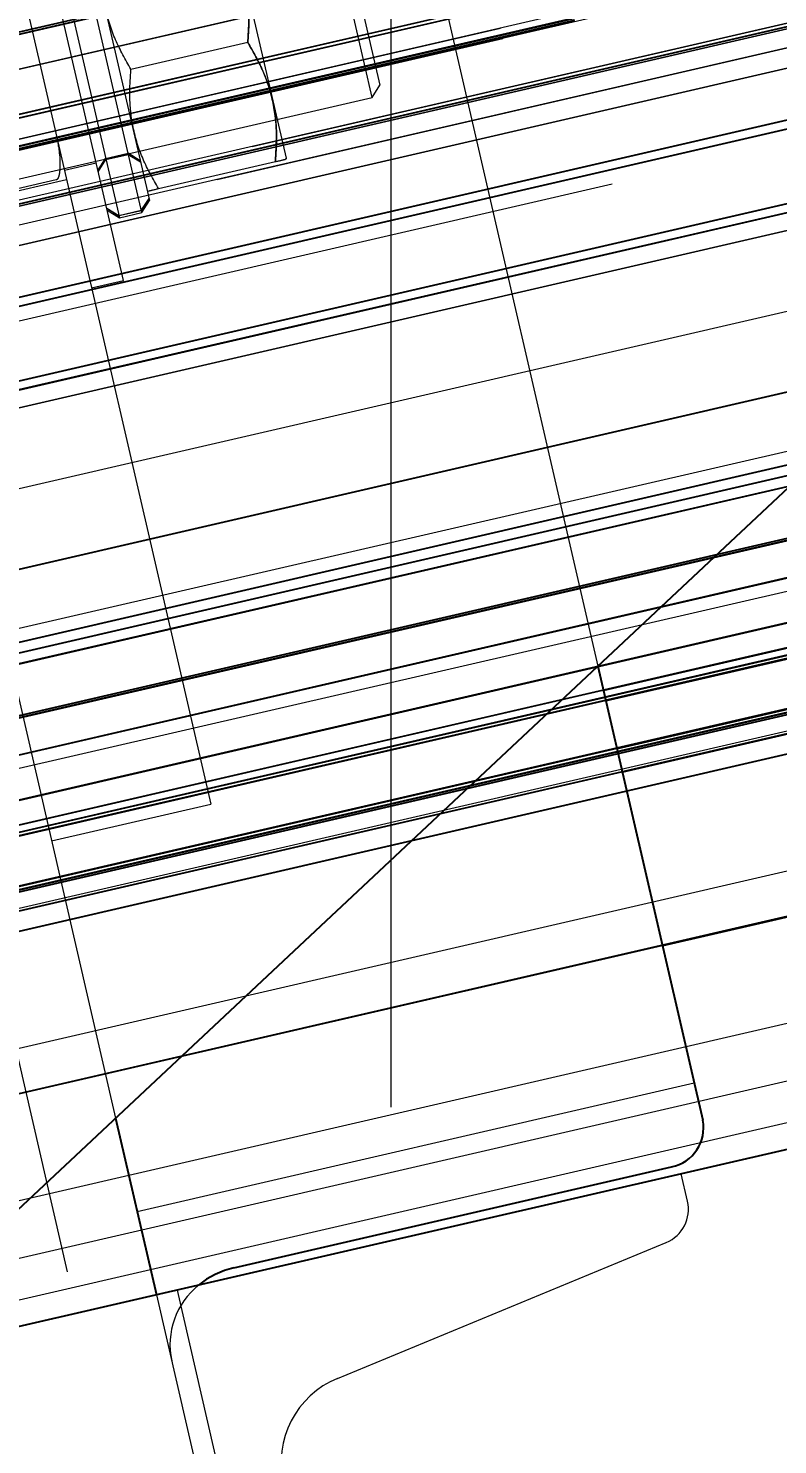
# Model space of a CAD drawing. Header units: millimetres. Extents: x 1293 to 41893, y 1011 to 26911.
# Drawn here: x 11330.7 to 11369.6, y 5259.4 to 5332.8 of the extents above; entities that cross this region are included whole.
import ezdxf

# ---------------------------------------------------------------- set-up
doc = ezdxf.new("R2010")
doc.units = ezdxf.units.MM
doc.header["$LTSCALE"] = 50
doc.linetypes.add('CENTER', pattern=[10.16, 6.35, -1.27, 1.27, -1.27])
doc.linetypes.add('HIDDEN', pattern=[1.905, 1.27, -0.635])
doc.layers.add('CAPA_1', color=7, linetype='Continuous')
doc.layers.add('STRUC', color=4, linetype='Continuous')
doc.styles.add('SLDTEXTSTYLE0', font='TXT', dxfattribs={"width": 0.75})
doc.dimstyles.new('SLDDIMSTYLE1', dxfattribs={"dimtxt": 100, "dimasz": 100, "dimexe": 0, "dimexo": 0.0625, "dimgap": 25, "dimtad": 2, "dimdec": 4, "dimlfac": 75, "dimzin": 12, "dimdsep": 46, "dimtxsty": 'SLDTEXTSTYLE0', "dimsah": 1, "dimcen": 0.09, "dimadec": 0, "dimazin": 3, "dimtfac": 1, "dimtdec": 0, "dimtofl": 0, "dimtmove": 0, "dimatfit": 3, "dimfxl": 1, "dimfrac": 2, "dimtolj": 1, "dimtzin": 12, "dimarcsym": 0})

# ---------------------------------------------------------------- blocks, each defined once
blk = doc.blocks.new('_D_3')
at = {"layer": 'CAPA_1', "transparency": 16777216}
blk.add_arc((9899.266, 4708.493), 5214.315, 0, 13, dxfattribs=at)
for points in [[(14979.938, 5881.459), (14986.476, 5780.493), (15016.521, 5787.127)], [(15113.581, 4708.493), (15128.006, 4808.636), (15097.238, 4808.341)]]:
    blk.add_solid(points, dxfattribs=at)
at = {"layer": 'CAPA_1', "transparency": 16777216, "insert": (15196.758, 5413.272), "char_height": 100, "attachment_point": 1, "rotation": 276.5, "style": 'SLDTEXTSTYLE0'}
blk.add_mtext('13°', dxfattribs=at)

msp = doc.modelspace()

# ---------------------------------------------------------------- linework, layer by layer
at = {"color": 7, "linetype": 'CENTER', "lineweight": 18}
msp.add_line((11349.534742, 9150.3526874), (11349.534742, 4104.1632693), dxfattribs=at)
at = {"color": 1, "linetype": 'HIDDEN', "lineweight": 18}
for p, q in [((12023.8970268, 5492.7385559), (11231.9290381, 5309.898339)), ((12023.9019944, 5492.7170389), (11231.9340057, 5309.8768219)), ((12023.9203405, 5492.6375732), (11231.9523518, 5309.7973563)), ((12023.9299551, 5492.5959276), (11231.9619665, 5309.7557107)), ((12024.3200944, 5490.9060487), (11232.3521058, 5308.0658318)), ((12024.325062, 5490.8845317), (11232.3570734, 5308.0443147)), ((12032.7319294, 5488.8778734), (11232.0831896, 5304.0335471)), ((12024.833013, 5488.6843541), (11232.8650244, 5305.8441372)), ((12024.8379806, 5488.6628371), (11232.869992, 5305.8226201)), ((12024.8710247, 5488.5197074), (11232.9030361, 5305.6794904)), ((12024.8806394, 5488.4780618), (11232.9126507, 5305.6378448)), ((12025.1148595, 5487.463543), (11233.1468708, 5304.623326)), ((12025.1985693, 5487.100956), (11233.2305806, 5304.2607391)), ((12025.2035369, 5487.079439), (11233.2355482, 5304.239222)), ((12025.2382307, 5486.9291638), (11233.270242, 5304.0889468)), ((12025.810123, 5484.4520259), (11233.8421343, 5301.611809)), ((12025.8512467, 5484.2738995), (11233.883258, 5301.4336826)), ((12025.8562143, 5484.2523825), (11233.8882257, 5301.4121655)), ((12025.8756103, 5484.168369), (11233.9076217, 5301.3281521)), ((12025.8805779, 5484.146852), (11233.9125893, 5301.306635)), ((12026.0919694, 5483.2312148), (11234.1239808, 5300.3909978)), ((12008.7223607, 5483.1916215), (11249.7530382, 5307.9697469)), ((12008.7319754, 5483.1499759), (11249.7626529, 5307.9281013)), ((12026.3230416, 5482.2303313), (11234.3550529, 5299.3901144)), ((12026.3280092, 5482.2088143), (11234.3600205, 5299.3685973)), ((12027.0114188, 5479.2486419), (11235.0434302, 5296.408425)), ((12027.0210335, 5479.2069963), (11235.0530448, 5296.3667794)), ((12027.8604579, 5475.5710498), (11235.8924692, 5292.7308328)), ((12027.9621031, 5475.1307761), (11235.9941144, 5292.2905591)), ((12027.9717177, 5475.0891305), (11236.0037291, 5292.2489135)), ((12028.1683281, 5474.2375174), (11236.2003394, 5291.3973004)), ((12010.6836634, 5474.6962862), (11251.7143409, 5299.4744116)), ((12029.0875821, 5470.2557909), (11237.1195934, 5287.4155739)), ((12030.000852, 5466.2999843), (11238.0328633, 5283.4597674)), ((12030.0104666, 5466.2583387), (11238.042478, 5283.4181218)), ((12030.6782263, 5463.3659541), (11238.7102376, 5280.5257371)), ((12030.8302167, 5462.7076111), (11238.862228, 5279.8673941)), ((12030.9515362, 5462.1821185), (11238.9835476, 5279.3419015)), ((12030.9611509, 5462.1404729), (11238.9931622, 5279.3002559)), ((12031.0757266, 5461.6441909), (11239.107738, 5278.8039739)), ((12031.0853413, 5461.6025453), (11239.1173526, 5278.7623283)), ((12031.664379, 5459.0944571), (11239.6963904, 5276.2542401)), ((12031.6739937, 5459.0528115), (11239.706005, 5276.2125945)), ((12031.6887427, 5458.9889266), (11239.720754, 5276.1487096)), ((12031.6983573, 5458.947281), (11239.7303686, 5276.107064)), ((12032.1118103, 5457.1564194), (11240.1438216, 5274.3162024)), ((12032.1214249, 5457.1147738), (11240.1534363, 5274.2745568)), ((12032.2688704, 5456.4761173), (11240.3008818, 5273.6359003)), ((12032.6247289, 5454.9347248), (11240.6567402, 5272.0945078)), ((12032.6343435, 5454.8930792), (11240.6663549, 5272.0528622)), ((12032.9065754, 5453.7139137), (11240.9385867, 5270.8736967)), ((12032.9902852, 5453.3513267), (11241.0222965, 5270.5111098)), ((12032.9998998, 5453.3096811), (11241.0319111, 5270.4694642)), ((12033.0299465, 5453.1795344), (11241.0619579, 5270.3393175)), ((12033.6018389, 5450.7023966), (11241.6338502, 5267.8621796)), ((12033.6429626, 5450.5242702), (11241.6749739, 5267.6840532)), ((12033.6525772, 5450.4826246), (11241.6845886, 5267.6424076)), ((12033.6673262, 5450.4187397), (11241.6993376, 5267.5785227)), ((12033.6769409, 5450.3770941), (11241.7089522, 5267.5368771)), ((12033.8595146, 5449.5862805), (11241.8915259, 5266.7460635)), ((12033.8836853, 5449.4815855), (11241.9156967, 5266.6413685)), ((12034.1147575, 5448.480702), (11242.1467688, 5265.640485)), ((12034.1243721, 5448.4390564), (11242.1563835, 5265.5988395)), ((12035.4501587, 5442.6964437), (11243.4821701, 5259.8562267)), ((12035.960044, 5440.487888), (11243.9920553, 5257.6476711)), ((12037.8344289, 5432.3690348), (11245.8664403, 5249.5288179)), ((12038.3105753, 5430.3066182), (11246.3425867, 5247.4664012)), ((11560.335161, 5371.9716788), (11301.5360256, 5312.2231905)), ((11560.1181272, 5371.8777073), (11301.829284, 5312.2470293)), ((11561.6917517, 5367.9036585), (11302.0210835, 5307.9539611)), ((11347.0583399, 5356.9668957), (11360.273632, 5299.7251768)), ((11448.1627837, 5353.6781352), (11233.2752096, 5304.0674297)), ((11448.0394125, 5354.2125145), (11286.774671, 5316.9816153)), ((11404.224852, 5340.9250949), (11287.4699345, 5313.9700982)), ((11335.6733369, 5319.7137819), (11330.9118729, 5340.3379483)), ((11329.2619396, 5339.9570311), (11340.2022028, 5292.5695448)), ((11402.4048651, 5339.2190372), (11287.751781, 5312.7492871)), ((11344.1232686, 5326.0578558), (11341.2876802, 5338.3401386)), ((11336.6284015, 5323.2362383), (11333.3144226, 5337.5906581)), ((11348.5778684, 5329.2100588), (11346.6732828, 5337.4597254)), ((11332.1512196, 5337.3221116), (11335.4651985, 5322.9676918)), ((11333.9490633, 5337.1940906), (11337.0249691, 5323.8708791)), ((11347.3079235, 5337.0631578), (11348.9744359, 5329.8446996)), ((11322.0563588, 5333.5300134), (11335.2716509, 5276.2882945)), ((11336.0661388, 5330.6661858), (11342.1263518, 5332.0652962)), ((11318.4846472, 5330.1818873), (11342.5002789, 5226.1587579)), ((11348.5778684, 5329.2100588), (11348.9744359, 5329.8446996)), ((11307.8459647, 5319.8063579), (11348.5778684, 5329.2100588)), ((11570.7222148, 5327.5039648), (11311.6647084, 5267.6958269)), ((11388.9970482, 5326.6505362), (11289.8281396, 5303.7555897)), ((11332.6140102, 5325.437618), (11334.2639435, 5325.8185351)), ((11334.7544704, 5326.0461937), (11334.3562101, 5325.4188848)), ((11334.3576047, 5325.4128439), (11334.7557111, 5326.0408193)), ((11334.3715526, 5325.352429), (11334.7681202, 5325.9870697)), ((11334.7544704, 5326.0461937), (11335.9176733, 5326.3147402)), ((11334.7557111, 5326.0408193), (11335.9189141, 5326.3093659)), ((11334.7681202, 5325.9870697), (11335.9313232, 5326.2556163)), ((11336.5506214, 5325.9255045), (11335.9176733, 5326.3147402)), ((11335.9189141, 5326.3093659), (11336.552016, 5325.9194637)), ((11335.9313232, 5326.2556163), (11336.5659639, 5325.8590487)), ((11337.4947595, 5324.4789778), (11343.5546095, 5325.8780044)), ((11344.1072929, 5326.0056014), (11344.1232686, 5326.0578558)), ((11324.4757256, 5323.0505843), (11332.7253922, 5324.9551699)), ((11332.1882302, 5324.9295104), (11324.969772, 5323.262998)), ((11334.8086882, 5323.4589867), (11335.4416363, 5323.069751)), ((11335.4437781, 5323.0604738), (11334.8106762, 5323.4503759)), ((11336.6048393, 5323.3382975), (11337.0030995, 5323.9656065)), ((11337.0050875, 5323.9569957), (11336.6069811, 5323.3290203)), ((11336.6284015, 5323.2362383), (11337.0249691, 5323.8708791)), ((11334.8305578, 5323.3642593), (11335.4651985, 5322.9676918)), ((11336.6048393, 5323.3382975), (11335.4416363, 5323.069751)), ((11336.6069811, 5323.3290203), (11335.4437781, 5323.0604738)), ((11335.4651985, 5322.9676918), (11336.6284015, 5323.2362383)), ((11334.0234036, 5319.3328648), (11335.6733369, 5319.7137819)), ((11371.7782401, 5310.5096081), (11273.2269128, 5287.7572414)), ((11360.5683663, 5298.4485422), (11240.9482013, 5270.8320511)), ((11360.6917375, 5297.914163), (11241.0715725, 5270.2976719)), ((11361.2636298, 5295.4370252), (11241.6434648, 5267.820534)), ((11361.5454763, 5294.216214), (11241.9253113, 5266.5997229)), ((11331.9525363, 5290.6649592), (11340.2022028, 5292.5695448)), ((11363.6218349, 5285.2225166), (11244.00167, 5257.6060255)), ((11336.3887004, 5271.4498214), (11365.2625333, 5278.115871)), ((11364.9237336, 5271.9775711), (11364.5956041, 5273.398856)), ((11346.7802086, 5262.7917886), (11363.8205072, 5269.8372227)), ((11337.3888534, 5267.1176827), (11350.6984575, 5209.4674538)), ((11338.4606605, 5267.3651288), (11353.6973453, 5201.3677964))]:
    msp.add_line(p, q, dxfattribs=at)
at = {"color": 7, "linetype": 'Continuous', "lineweight": 25}
for p, q in [((11414.5874427, 5310.9198287), (11360.5683663, 5298.4485422)), ((11414.7108139, 5310.3854494), (11360.6917375, 5297.914163)), ((11415.2827062, 5307.9083116), (11361.2636298, 5295.4370252)), ((11415.5645526, 5306.6875005), (11361.5454763, 5294.216214)), ((11360.273632, 5299.7251768), (11365.7106805, 5276.1747324)), ((11417.6409113, 5297.693803), (11363.6218349, 5285.2225166)), ((11420.2817627, 5286.2550187), (11321.6000898, 5263.4725594)), ((11335.2716509, 5276.2882945), (11337.3888534, 5267.1176827)), ((11341.4083962, 5268.5260388), (11364.0982791, 5273.764411))]:
    msp.add_line(p, q, dxfattribs=at)
for centre, radius, start, end in [((11363.6969868, 5275.7773326), 2.0525323, 281.274564585, 11.163793202), ((11342.4013361, 5264.1940906), 4.444289, 102.909944795, 129.532431601)]:
    msp.add_arc(centre, radius, start, end, dxfattribs=at)
at = {"color": 1, "linetype": 'HIDDEN', "lineweight": 18}
for centre, radius, start, end in [((11363.108807, 5271.5585623), 1.8626667, 292.463, 13), ((11342.0557608, 5264.5299346), 3.9656517, 128.770128726, 192.114625512), ((11348.5918092, 5258.410197), 4.7413333, 112.463, 193)]:
    msp.add_arc(centre, radius, start, end, dxfattribs=at)
for points, knots in [([(11342.1263518, 5332.0652962), (11342.1619665, 5332.6391571), (11342.2339683, 5333.7993238), (11341.9805827, 5335.4351234), (11341.4522678, 5336.9327725), (11340.9507749, 5337.8099149), (11340.6977311, 5338.2525042)], [0, 0, 0, 0, 0.2646061211, 0.5349506065, 0.7653448938, 1, 1, 1, 1]), ([(11340.6977311, 5338.2525042), (11340.9813408, 5337.7523233), (11341.5547099, 5336.7411155), (11342.0441564, 5335.1597958), (11342.2259215, 5333.5821565), (11342.1597438, 5332.5739955), (11342.1263518, 5332.0652962)], [0, 0, 0, 0, 0.2646176718, 0.5349733347, 0.7653562273, 1, 1, 1, 1]), ([(11336.0661388, 5330.6661858), (11335.7825645, 5331.1663561), (11335.2092661, 5332.1775435), (11334.7199202, 5333.7588674), (11334.5382404, 5335.3365435), (11334.6044653, 5336.3447538), (11334.6378811, 5336.8534776)], [0, 0, 0, 0, 0.2646061211, 0.5349506065, 0.7653448938, 1, 1, 1, 1]), ([(11342.1263518, 5332.0652962), (11342.4099261, 5331.565126), (11342.9832246, 5330.5539385), (11343.4725704, 5328.9726146), (11343.6542503, 5327.3949385), (11343.5880253, 5326.3867282), (11343.5546095, 5325.8780044)], [0, 0, 0, 0, 0.2646061211, 0.5349506065, 0.7653448938, 1, 1, 1, 1]), ([(11343.5546095, 5325.8780044), (11343.5902513, 5326.4518904), (11343.6623077, 5327.6121064), (11343.4090144, 5329.2479464), (11342.8807922, 5330.7455998), (11342.3793634, 5331.6227185), (11342.1263518, 5332.0652962)], [0, 0, 0, 0, 0.2646176718, 0.5349733347, 0.7653562273, 1, 1, 1, 1]), ([(11337.4947595, 5324.4789778), (11337.2111499, 5324.9791588), (11336.6377808, 5325.9903666), (11336.1483342, 5327.5716863), (11335.9665692, 5329.1493256), (11336.0327468, 5330.1574866), (11336.0661388, 5330.6661858)], [0, 0, 0, 0, 0.2646176718, 0.5349733347, 0.7653562273, 1, 1, 1, 1]), ([(11332.2350666, 5327.0790034), (11332.2949801, 5326.7445872), (11332.3766285, 5326.2888548), (11332.3899797, 5325.7322181), (11332.3797822, 5325.4609242), (11332.3588138, 5325.2740874), (11332.3299914, 5325.1331633), (11332.2969048, 5325.0353907), (11332.2541427, 5324.9696513), (11332.2205625, 5324.9395685), (11332.1958072, 5324.9318675), (11332.1882302, 5324.9295104)], [0, 0, 0, 0, 0.4655252871, 0.6344041548, 0.7505130597, 0.8304201704, 0.8857806488, 0.9428520449, 0.9661009264, 0.9896243433, 1, 1, 1, 1]), ([(11343.5546095, 5325.8780044), (11343.7845926, 5325.9311002), (11344.0985239, 5326.0035769), (11344.0756726, 5325.9983013), (11344.069562, 5325.9968906)], [0, 0, 0, 0, 0.7325908634, 1, 1, 1, 1]), ([(11336.9818871, 5324.3605719), (11336.9749901, 5324.3589796), (11336.9491987, 5324.3530252), (11337.2640809, 5324.4257215), (11337.4947595, 5324.4789778)], [0, 0, 0, 0, 0.2674126992, 1, 1, 1, 1])]:
    msp.add_open_spline(points, degree=3, knots=knots, dxfattribs=at)
at = {"layer": 'STRUC', "linetype": 'Continuous', "lineweight": 25}
msp.add_line((10991.4356025, 4953.9760359), (12187.9357139, 6075.5764474), dxfattribs=at)

# ---------------------------------------------------------------- dimensions: what is measured, and where the dimension line sits
at = {"layer": 'CAPA_1'}
dim = msp.add_angular_dim_2l(base=(15080.062669, 5298.7701303), line1=((16421.6646746, 4708.4929069), (6449.8953906, 4708.4929069)), line2=((16705.6180701, 6279.8631045), (11026.6060803, 4968.759879)), dimstyle='SLDDIMSTYLE1', dxfattribs=at)
dim.commit()
dim.dimension.update_dxf_attribs({"geometry": '_D_3', "text_midpoint": (15080.062669, 5298.7701303), "dimtype": 162})

doc.saveas('drawing.dxf')
